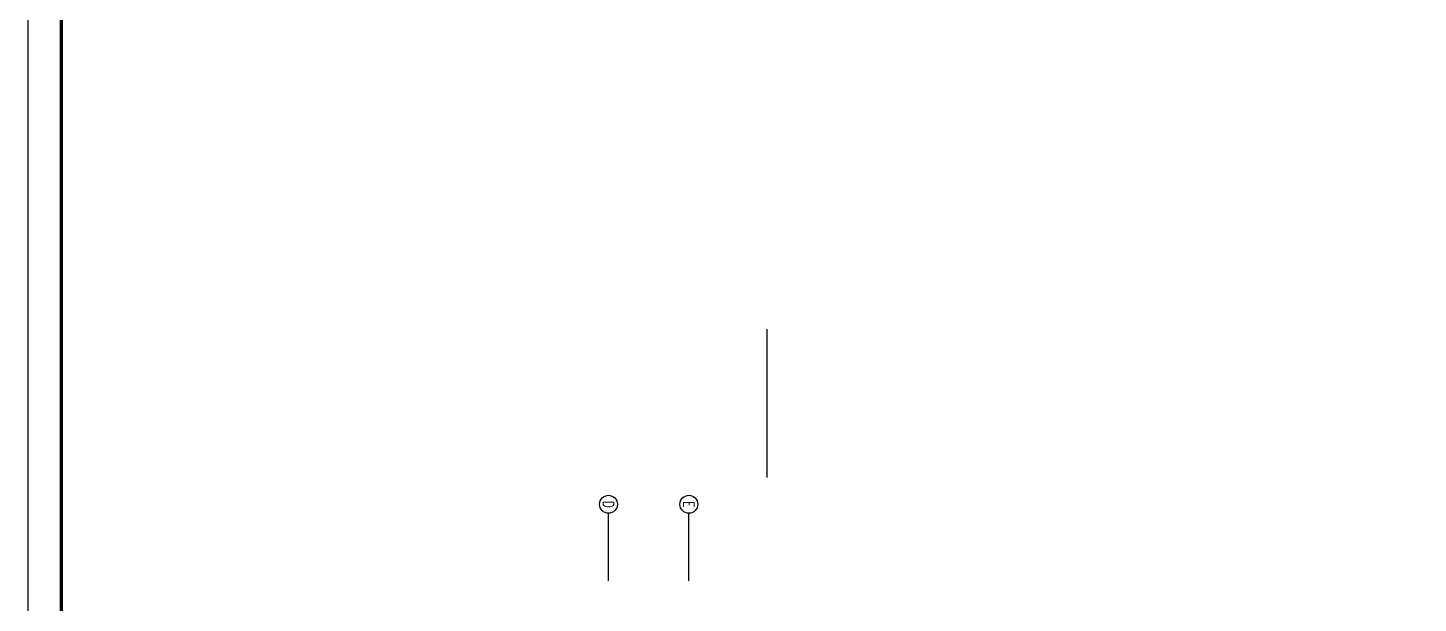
# Model space of a CAD drawing. Extents: x 196430 to 818205, y 904526 to 1974626.
# Drawn here: x 692055 to 754327, y 1723481 to 1749248 of the extents above; entities that cross this region are included whole.
import ezdxf
from ezdxf.enums import TextEntityAlignment as Align

# ---------------------------------------------------------------- set-up
doc = ezdxf.new("R2010")
doc.units = 0
doc.header["$LTSCALE"] = 1000
doc.header["$MEASUREMENT"] = 0
doc.layers.add('arch', color=8, linetype='Continuous')
doc.layers.add('FRAME', color=7, linetype='Continuous')
for name, color, linetype, lineweight in [('arch-1#教学楼$0$AXIS', 8, 'Continuous', 25), ('arch-1#教学楼$0$AXIS_TEXT', 8, 'Continuous', 25), ('arch-1#教学楼$0$PUB_TITLE', 8, 'Continuous', 25), ('PUB_TITLE', 4, 'Continuous', 25)]:
    doc.layers.add(name, color=color, linetype=linetype, lineweight=lineweight)
doc.styles.add('arch-1#教学楼$0$_TCH_AXIS', font='COMPLEX', dxfattribs={"bigfont": 'GBCBIG'})
doc.styles.add('arch-1#教学楼$0$COMPLEX', font='COMPLEX')

# ---------------------------------------------------------------- blocks, each defined once
blk = doc.blocks.new('arch-1#教学楼$0$zww1c')
at = {"layer": 'arch-1#教学楼$0$AXIS'}
blk.add_line((5496664, 1151443), (5496664, 1158082), dxfattribs=at)
blk = doc.blocks.new('arch-1#教学楼$0$_AXISO')
blk.add_circle((0, 0), 0.5)
at = {"layer": 'arch-1#教学楼$0$AXIS_TEXT', "style": 'arch-1#教学楼$0$COMPLEX', "width": 1.041667}
blk.add_attdef('A', text='', height=0.56, dxfattribs=at).set_placement((-0.25, -0.28), (0.25, -0.28), align=Align.FIT)
blk = doc.blocks.new('arch-1#教学楼')
at = {"layer": 'arch-1#教学楼$0$AXIS'}
for p, q in [((5271375, 763273), (5271375, 766303)), ((5274975, 763273), (5274975, 766303))]:
    blk.add_line(p, q, dxfattribs=at)
at = {"layer": 'arch-1#教学楼$0$PUB_TITLE'}
blk.add_lwpolyline([(5245367, 656718), (5371517, 656718), (5371517, 835068), (5245367, 835068)], close=True, dxfattribs=at)
blk.add_blockref('arch-1#教学楼$0$zww1c', (-218189, -383538))
at = {"layer": 'arch-1#教学楼$0$AXIS'}
ref = blk.add_blockref('arch-1#教学楼$0$_AXISO', (5271375, 766703), dxfattribs=dict(at, xscale=800, yscale=800, zscale=800, rotation=270))
ref.add_attrib('A', 'D', dxfattribs={"layer": 'arch-1#教学楼$0$AXIS_TEXT', "height": 470, "rotation": 270, "style": 'arch-1#教学楼$0$_TCH_AXIS', "width": 0.8}).set_placement((5271140, 766856), (5271140, 766551), align=Align.FIT)
ref = blk.add_blockref('arch-1#教学楼$0$_AXISO', (5274975, 766703), dxfattribs=dict(at, xscale=800, yscale=800, zscale=800, rotation=270))
ref.add_attrib('A', 'E', dxfattribs={"layer": 'arch-1#教学楼$0$AXIS_TEXT', "height": 478, "rotation": 270, "style": 'arch-1#教学楼$0$_TCH_AXIS', "width": 0.8}).set_placement((5274736, 766849), (5274736, 766558), align=Align.FIT)
blk = doc.blocks.new('A0')
at = {"layer": 'PUB_TITLE', "color": 0}
blk.add_lwpolyline([(432928, 416554), (559078, 416554), (559078, 594904), (432928, 594904)], close=True, dxfattribs=at)
at = {"layer": 'PUB_TITLE', "color": 0, "const_width": 150}
blk.add_lwpolyline([(434428, 418054), (557578, 418054), (557578, 591154), (434428, 591154)], close=True, dxfattribs=at)

msp = doc.modelspace()

# ---------------------------------------------------------------- block references
at = {"layer": 'arch'}
msp.add_blockref('arch-1#教学楼', (-4553312, 961208), dxfattribs=at)
at = {"layer": 'FRAME'}
msp.add_blockref('A0', (259127, 1201372), dxfattribs=at)

doc.saveas('drawing.dxf')
